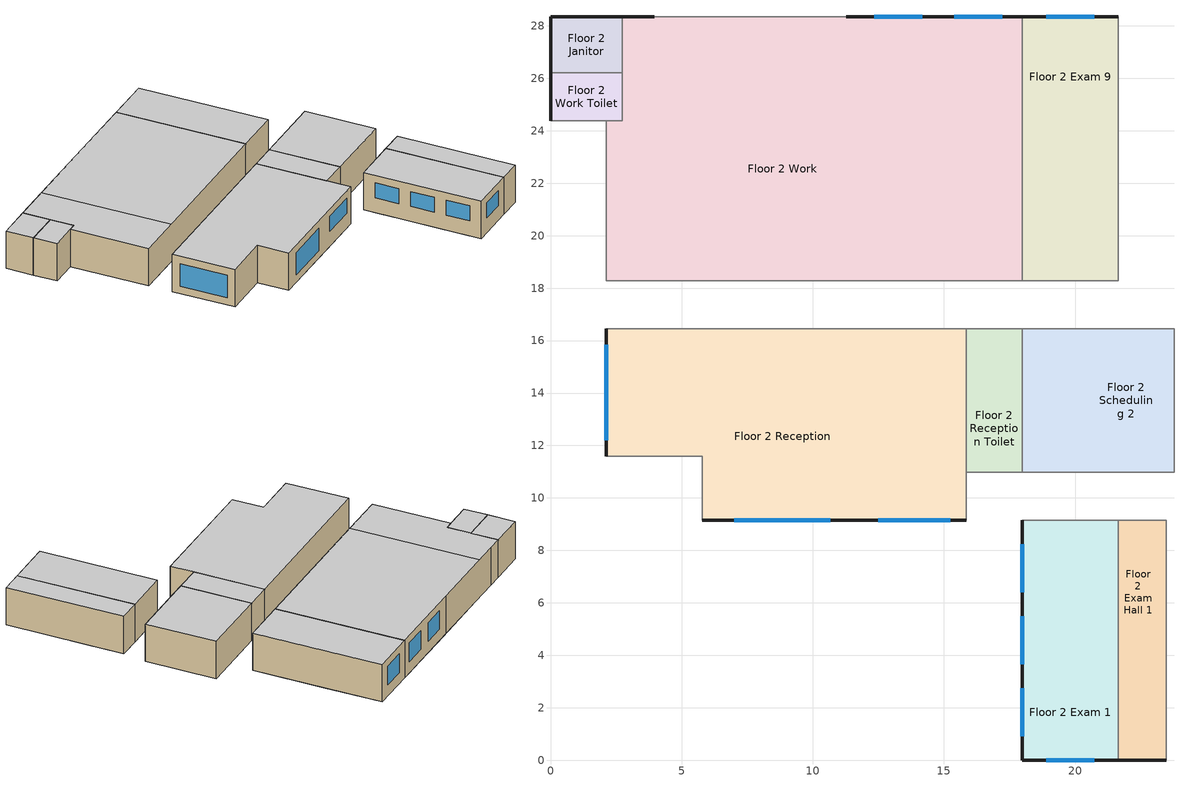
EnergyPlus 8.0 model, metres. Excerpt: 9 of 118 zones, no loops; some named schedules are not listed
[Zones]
Floor 2 Exam 1
 floor to Floor 1 Vestibule (int_slab_floor): 17.98,7.92 20.73,7.92 20.73,5.49 17.98,5.49 z3.05
 floor to Floor 1 Pre-Op Toilet (int_slab_floor): 17.98,5.49 20.73,5.49 20.73,3.66 17.98,3.66 z3.05
 floor to Floor 1 Step Down (int_slab_floor): 17.98,3.66 21.64,3.66 21.64,0 17.98,0 z3.05
 floor to Floor 1 Pre-Op Room 1 (int_slab_floor): 17.98,9.14 20.73,9.14 20.73,7.92 17.98,7.92 z3.05
 floor to Floor 1 Pre-Op Hall (int_slab_floor): 21.64,9.14 21.64,3.66 20.73,3.66 20.73,9.14 z3.05
 wall outside (nonres_ext_wall): 17.98,9.14 17.98,0 21.64,0 z3.05:6.1
 wall to Floor 2 Exam Hall 1 (int_wall): 21.64,0 21.64,9.14 z3.05:6.1
 wall to Floor 2 Reception Hall (int_wall): 21.64,9.14 17.98,9.14 z3.05:6.1
 window (Window_U_0.60_SHGC_0.25): 18.9,0 20.73,0 / 17.98,2.74 17.98,0.91 / 17.98,8.23 17.98,6.4 / 17.98,5.49 17.98,3.66 z4.27:5.49
 ceiling to Floor 3 Undeveloped 1 (int_slab_ceiling): 21.64,0 21.64,9.14 17.98,9.14 17.98,0 z6.1
Floor 2 Exam 9
 floor to Floor 1 Pre-Op Hall (int_slab_floor): 21.64,18.29 20.73,18.29 20.73,23.77 21.64,23.77 z3.05
 floor to Floor 1 Procedure Room (int_slab_floor): 21.64,28.35 21.64,23.77 17.98,23.77 17.98,28.35 z3.05
 floor to Floor 1 Office (int_slab_floor): 17.98,23.77 20.73,23.77 20.73,18.29 17.98,18.29 z3.05
 wall outside (nonres_ext_wall): 21.64,28.35 17.98,28.35 z3.05:6.1
 wall to Floor 2 Work (int_wall): 17.98,28.35 17.98,18.29 z3.05:6.1
 wall to Floor 2 Exam Hall 6 (int_wall): 21.64,18.29 21.64,28.35 z3.05:6.1
 wall to Floor 2 Work Hall (int_wall): 17.98,18.29 21.64,18.29 z3.05:6.1
 window (Window_U_0.60_SHGC_0.25): 20.73,28.35 18.9,28.35 z3.96:5.49
 ceiling to Floor 3 Office (int_slab_ceiling): 17.98,28.35 17.98,18.29 21.64,18.29 21.64,28.35 z6.1
Floor 2 Exam Hall 1
 floor to Floor 1 Pre-Op Hall (int_slab_floor): 23.16,3.66 21.64,3.66 21.64,9.14 23.16,9.14 z3.05
 floor to Floor 1 Pre-Op Room 2 (int_slab_floor): 23.47,9.14 23.47,8.84 23.16,8.84 23.16,9.14 z3.05
 floor to Floor 1 Nurse Station (int_slab_floor): 23.47,8.84 23.47,6.1 23.16,6.1 23.16,8.84 z3.05
 floor to Floor 1 Nurse Hall (int_slab_floor): 23.47,6.1 23.47,3.66 23.16,3.66 23.16,6.1 z3.05
 floor to Floor 1 Step Down (int_slab_floor): 21.64,0 21.64,3.66 23.47,3.66 23.47,0 z3.05
 wall outside (nonres_ext_wall): 21.64,0 23.47,0 z3.05:6.1
 wall to Floor 2 Reception Hall (int_wall): 23.47,9.14 21.64,9.14 z3.05:6.1
 wall to Floor 2 Exam 2 (int_wall): 23.47,0 23.47,9.14 z3.05:6.1
 ceiling to Floor 3 Undeveloped 1 (int_slab_ceiling): 23.47,9.14 21.64,9.14 21.64,0 23.47,0 z6.1
Floor 2 Janitor
 floor to Floor 1 Elevator Pump Room (int_slab_floor): 0,26.21 0,28.35 2.74,28.35 2.74,26.21 z3.05
 wall outside (nonres_ext_wall): 2.74,28.35 0,28.35 0,26.21 z3.05:6.1
 wall to Floor 2 Work (int_wall): 2.74,26.21 2.74,28.35 z3.05:6.1
 wall to Floor 2 Work Toilet (int_wall): 0,26.21 2.74,26.21 z3.05:6.1
 ceiling to Floor 3 Janitor (int_slab_ceiling): 0,28.35 0,26.21 2.74,26.21 2.74,28.35 z6.1
Floor 2 Reception
 floor to Floor 1 Lobby Hall (int_slab_floor): 11.89,15.54 5.79,15.54 5.79,16.46 11.89,16.46 z3.05
 floor to Floor 1 Reception (int_slab_floor): 11.89,16.46 15.85,16.46 15.85,9.14 11.89,9.14 z3.05
 floor to Floor 1 Cafe (int_slab_floor): 5.79,9.14 5.79,15.54 11.89,15.54 11.89,9.14 z3.05
 floor to Floor 1 Lobby (int_slab_floor): 2.13,16.46 5.79,16.46 5.79,11.58 2.13,11.58 z3.05
 wall outside (nonres_ext_wall): 5.79,9.14 15.85,9.14 / 2.13,16.46 2.13,11.58 z3.05:6.1
 wall to Floor 2 Work Hall (int_wall): 15.85,16.46 2.13,16.46 z3.05:6.1
 wall to SW Stair (int_wall): 2.13,11.58 5.79,11.58 5.79,9.14 z3.05:6.1
 wall to Floor 2 Reception Hall (int_wall): 15.85,9.14 15.85,10.97 z3.05:6.1
 wall to Floor 2 Reception Toilet (int_wall): 15.85,10.97 15.85,16.46 z3.05:6.1
 window (Window_U_0.60_SHGC_0.25): 7.01,9.14 10.67,9.14 / 2.13,15.85 2.13,12.19 z3.66:5.49; 12.5,9.14 15.24,9.14 z4.27:5.49
 ceiling to Floor 3 Undeveloped 2 (int_slab_ceiling): 2.13,16.46 2.13,11.58 5.79,11.58 5.79,9.14 15.85,9.14 15.85,16.46 z6.1
Floor 2 Reception Toilet
 floor to Floor 1 Reception Hall (int_slab_floor): 17.98,16.46 17.98,14.33 15.85,14.33 15.85,16.46 z3.05
 floor to Floor 1 Scheduling (int_slab_floor): 15.85,10.97 15.85,14.33 17.98,14.33 17.98,10.97 z3.05
 wall to Floor 2 Scheduling 2 (int_wall): 17.98,10.97 17.98,16.46 z3.05:6.1
 wall to Floor 2 Reception Hall (int_wall): 15.85,10.97 17.98,10.97 z3.05:6.1
 wall to Floor 2 Work Hall (int_wall): 17.98,16.46 15.85,16.46 z3.05:6.1
 ceiling to Floor 3 Undeveloped 2 (int_slab_ceiling): 15.85,16.46 15.85,10.97 17.98,10.97 17.98,16.46 z6.1
Floor 2 Scheduling 2
 floor to Floor 1 Pre-Op Room 2 (int_slab_floor): 23.77,10.97 23.16,10.97 23.16,16.46 23.77,16.46 z3.05
 floor to Floor 1 Pre-Op Room 1 (int_slab_floor): 17.98,10.97 17.98,14.33 20.73,14.33 20.73,10.97 z3.05
 floor to Floor 1 Reception Hall (int_slab_floor): 17.98,16.46 20.73,16.46 20.73,14.33 17.98,14.33 z3.05
 floor to Floor 1 Pre-Op Hall (int_slab_floor): 20.73,16.46 23.16,16.46 23.16,10.97 20.73,10.97 z3.05
 wall to Floor 2 Reception Hall (int_wall): 17.98,10.97 23.77,10.97 z3.05:6.1
 wall to Floor 2 X-Ray (int_wall): 23.77,10.97 23.77,16.46 z3.05:6.1
 wall to Floor 2 Work Hall (int_wall): 23.77,16.46 17.98,16.46 z3.05:6.1
 ceiling to Floor 3 Undeveloped 1 (int_slab_ceiling): 17.98,10.97 23.77,10.97 23.77,16.46 17.98,16.46 z6.1
Floor 2 Work
 floor to Floor 1 Elevator Pump Room (int_slab_floor): 2.74,28.35 3.96,28.35 3.96,26.21 2.74,26.21 z3.05
 floor to Floor 1 MRI Toilet (int_slab_floor): 15.54,25.6 15.54,28.35 17.37,28.35 17.37,25.6 z3.05
 floor to Floor 1 Lobby (int_slab_floor): 3.96,28.35 6.4,28.35 6.4,25.91 5.79,25.91 5.79,18.29 2.13,18.29 2.13,24.38 2.74,24.38 2.74,26.21 3.96,26.21 z3.05
 floor to Floor 1 MRI Control Room (int_slab_floor): 12.8,28.35 12.8,25.91 6.4,25.91 6.4,28.35 z3.05
 floor to Floor 1 MRI Hall (int_slab_floor): 15.54,25.6 17.37,25.6 17.37,23.77 11.89,23.77 11.89,25.91 12.8,25.91 12.8,26.82 15.54,26.82 z3.05
 floor to Floor 1 Lobby Hall (int_slab_floor): 5.79,18.29 5.79,19.2 11.89,19.2 11.89,18.29 z3.05
 floor to Floor 1 Reception (int_slab_floor): 11.89,23.77 14.33,23.77 14.33,18.29 11.89,18.29 z3.05
 floor to Floor 1 MRI Room (int_slab_floor): 11.89,25.91 11.89,19.2 5.79,19.2 5.79,25.91 z3.05
 floor to Floor 1 Procedure Room (int_slab_floor): 17.98,28.35 17.98,23.77 17.37,23.77 17.37,28.35 z3.05
 floor to Floor 1 Office (int_slab_floor): 14.33,23.77 17.98,23.77 17.98,18.29 14.33,18.29 z3.05
 floor to Floor 1 Dressing Room (int_slab_floor): 12.8,28.35 15.54,28.35 15.54,26.82 12.8,26.82 z3.05
 wall outside (nonres_ext_wall): 17.98,28.35 11.28,28.35 / 3.96,28.35 2.74,28.35 z3.05:6.1
 wall to Floor 2 Work Toilet (int_wall): 2.74,26.21 2.74,24.38 2.13,24.38 z3.05:6.1
 wall to NW Elevator (int_wall): 2.13,24.38 2.13,18.29 z3.05:6.1
 wall to Floor 2 Work Hall (int_wall): 2.13,18.29 17.98,18.29 z3.05:6.1
 wall to NW Stair (int_wall): 11.28,28.35 3.96,28.35 z3.05:6.1
 window (Window_U_0.60_SHGC_0.25): 17.22,28.35 15.39,28.35 / 14.17,28.35 12.34,28.35 z3.96:5.49
 ceiling to Floor 3 Elevator Hall (int_slab_ceiling): 2.13,18.29 5.79,18.29 5.79,28.35 2.74,28.35 2.74,24.38 2.13,24.38 z6.1
 ceiling to Floor 3 Office (int_slab_ceiling): 17.98,28.35 5.79,28.35 5.79,18.29 17.98,18.29 z6.1
Floor 2 Work Toilet
 floor to Floor 1 Lobby Toilet (int_slab_floor): 0,24.38 0,26.21 2.74,26.21 2.74,24.38 z3.05
 wall outside (nonres_ext_wall): 0,26.21 0,24.38 z3.05:6.1
 wall to NW Elevator (int_wall): 0,24.38 2.13,24.38 z3.05:6.1
 ceiling to Floor 3 Office Toilet (int_slab_ceiling): 0,24.38 2.74,24.38 2.74,26.21 0,26.21 z6.1
[Building]
OutPatient HealthCare: North Axis {deg}=0; Terrain=City; Loads Convergence Tolerance Value=0.04; Temperature Convergence Tolerance Value {deltaC}=0.2; Solar Distribution=FullInteriorAndExterior; Maximum Number of Warmup Days=25; Minimum Number of Warmup Days=6
[Site:Location]
Site:Location=Houston Bush Intercontinental_TX_USA Design_Conditions; Latitude {N+ S-}=30; Longitude {W- E+}=-95.37; Time Zone Relative to GMT {GMT+/-}=-6; Elevation {m}=29
[SizingPeriod:DesignDay] Day of Month=21; Dry-Bulb Temperature Range Modifier Type=DefaultMultipliers; Humidity Condition Type=Wetbulb; Barometric Pressure {Pa}=100977; Rain {Yes/No}=No; Snow on ground {Yes/No}=No; Daylight Savings Time Indicator=No
Name | Month | Day Type | Maximum Dry-Bulb Temperature {C} | Daily Dry-Bulb Temperature Range {C} | Wetbulb at Maximum Dry-Bulb {C} | Wind Speed {m/s} design conditions vs. traditional 6.71 m/s (15 mph) | Wind Direction {Degrees; N=0, S=180} | Solar Model Indicator | Clearness {0.0 to 1.1} | Wind Speed {m/s} design conditions vs. traditional 3.35 m/s (7mph) | ASHRAE Clear Sky Optical Depth for Beam Irradiance (taub) | ASHRAE Clear Sky Optical Depth for Diffuse Irradiance (taud)
Houston Bush Intercontinental Ann Htg 99.6% Condns DB | 1 | WinterDesignDay | -1.6 | 0 | -1.6 | 2.8 | 0 | ASHRAEClearSky | 0
Houston Bush Intercontinental Ann Clg .4% Condns DB=>MWB | 7 | SummerDesignDay | 36 | 10.1 | 24.8 |  | 170 | ASHRAETau |  | 3.5 | 0.499 | 1.97
[Site:GroundTemperature:BuildingSurface]
20.62, 20.57, 20.68, 20.8, 20.93, 21.87, 22.06, 22.11, 22.1, 21.15, 20.91, 20.69
[Site:WaterMainsTemperature]
Calculation Method=CORRELATION; Annual Average Outdoor Air Temperature {C}=20.05; Maximum Difference In Monthly Average Outdoor Air Temperatures {deltaC}=17.07
[Material]
Name | Roughness | Thickness {m} | Conductivity {W/m-K} | Density {kg/m3} | Specific Heat {J/kg-K} | Thermal Absorptance | Solar Absorptance | Visible Absorptance | Absorptance:Thermal | Absorptance:Solar | Absorptance:Visible
Std Wood 6inch | MediumSmooth | 0.15 | 0.12 | 540 | 1210 | 0.9 | 0.7 | 0.7
F07 25mm stucco | Smooth | 0.0254 | 0.72 | 1856 | 840 | 0.9 | 0.7 | 0.7
G01 13mm gypsum board | Smooth | 0.0127 | 0.16 | 800 | 1090 |  |  |  | 0.9 | 0.7 | 0.5
G01 16mm gypsum board | MediumSmooth | 0.0159 | 0.16 | 800 | 1090
100mm Normalweight concrete floor | MediumRough | 0.1016 | 2.31 | 2322 | 832
[Material:NoMass]
CP02 CARPET PAD: VeryRough, 0.21648, 0.9, 0.7, 0.8
Nonres_Exterior_Wall_Insulation: MediumSmooth, 1.71283, 0.9, 0.7, 0.7
[Construction]
InteriorFurnishings: Std Wood 6inch
int_wall: G01 13mm gypsum board, G01 13mm gypsum board
int_slab_floor: 100mm Normalweight concrete floor, CP02 CARPET PAD
int_slab_ceiling: CP02 CARPET PAD, 100mm Normalweight concrete floor
nonres_ext_wall: F07 25mm stucco, G01 16mm gypsum board, Nonres_Exterior_Wall_Insulation, G01 16mm gypsum board
Window_U_0.60_SHGC_0.25: Glass_2175_LayerAvg, Gap_1_W_0_0025, Glass_2022F_LayerAvg
[WindowMaterial:Glazing] Optical Data Type=SpectralAverage; IR Transmittance=0; Back Emissivity=0.84; Conductivity=1
Name | Layer name : GREY-SGP-E366 - 8.6.CIG | Thickness | Solar Transmittance | Solar Front Reflectance | Solar Back Reflectance | Visible Transmittance | Visible Front Reflectance | Visible Back reflectance | Front Emissivity | Layer name : LoE262-4.CIG
 | Glass_2175_LayerAvg | 0.0086 | 0.167758 | 0.217606 | 0.437978 | 0.416044 | 0.078729 | 0.10654 | 0.84
 |  | 0.0039 | 0.355897 | 0.394095 | 0.265645 | 0.677694 | 0.042734 | 0.05547 | 0.046 | Glass_2022F_LayerAvg
[WindowMaterial:Gas]
gap name - Air=Gap_1_W_0_0025; type=Air; thickness=0.0025
[Zone] Type=1; Multiplier=1; Ceiling Height {m}=-9999; Floor Area {m2}=autocalculate; Part of Total Floor Area=Yes
Name | Volume {m3}
Floor 2 Exam 1 | 101.9406
Floor 2 Exam 9 | 112.1347
Floor 2 Exam Hall 1 | 50.9703
Floor 2 Janitor | 17.8396
Floor 2 Reception | 278.6378
Floor 2 Reception Toilet | 35.6792
Floor 2 Scheduling 2 | 96.8436
Floor 2 Work | 478.5547
Floor 2 Work Toilet | 15.2911
[InternalMass] Construction=InteriorFurnishings
Name | Zone | Surface Area {m2}
Floor 2 Exam 1_InternalMass_1 | Floor 2 Exam 1 | 66.8902
Floor 2 Exam 9_InternalMass_1 | Floor 2 Exam 9 | 73.5792
Floor 2 Exam Hall 1_InternalMass_1 | Floor 2 Exam Hall 1 | 33.4451
Floor 2 Janitor_InternalMass_1 | Floor 2 Janitor | 11.7058
Floor 2 Reception_InternalMass_1 | Floor 2 Reception | 182.8332
Floor 2 Reception Toilet_InternalMass_1 | Floor 2 Reception Toilet | 23.4116
Floor 2 Scheduling 2_InternalMass_1 | Floor 2 Scheduling 2 | 63.5457
Floor 2 Work_InternalMass_1 | Floor 2 Work | 259.3853
Floor 2 Work Toilet_InternalMass_1 | Floor 2 Work Toilet | 10.0335
[People] Number of People Schedule=BLDG_OCC_SCH; Number of People Calculation Method=People/Area; Fraction Radiant=0.3; Sensible Heat Fraction=AUTOCALCULATE; Activity Level Schedule=ACTIVITY_SCH; Enable ASHRAE 55 Comfort Warnings=No; Mean Radiant Temperature Calculation Type=ZoneAveraged; Work Efficiency Schedule=WORK_EFF_SCH; Clothing Insulation Schedule=CLOTHING_SCH; Air Velocity Schedule=AIR_VELO_SCH; Thermal Comfort Model 1 Type=FANGER
Name | Zone or ZoneList | People per Zone Floor Area {person/m2}
Floor 2 Exam 1 People | Floor 2 Exam 1 | 0.215299
Floor 2 Exam 9 People | Floor 2 Exam 9 | 0.215299
Floor 2 Reception People | Floor 2 Reception | 0.322949
Floor 2 Scheduling 2 People | Floor 2 Scheduling 2 | 0.0538248
Floor 2 Work People | Floor 2 Work | 0.0538248
[Lights] Design Level Calculation Method=Watts/Area; Return Air Fraction=0; Fraction Radiant=0.7; Fraction Visible=0.2; Fraction Replaceable=1; Return Air Fraction Calculated from Plenum Temperature=No
Floor 2 Exam 1_Lights: Zone or ZoneList=Floor 2 Exam 1; Schedule=BLDG_LIGHT_EXAM_SCH; Watts per Zone Floor Area {W/m2}{W/m2}=17.8681
Floor 2 Exam 9_Lights: Zone or ZoneList=Floor 2 Exam 9; Schedule=BLDG_LIGHT_EXAM_SCH; Watts per Zone Floor Area {W/m2}{W/m2}=17.8681
Floor 2 Exam Hall 1_Lights: Zone or ZoneList=Floor 2 Exam Hall 1; Schedule=BLDG_LIGHT_CORRIDOR_SCH; Watts per Zone Floor Area {W/m2}{W=8.52502
Floor 2 Janitor_Lights: Zone or ZoneList=Floor 2 Janitor; Schedule=BLDG_LIGHT_STORAGE_SCH; Watts per Zone Floor Area {W/m2}{W/=6.78126
Floor 2 Reception_Lights: Zone or ZoneList=Floor 2 Reception; Schedule=BLDG_LIGHT_SCH; Watts per Zone Floor Area {W/m2}{=9.68752
Floor 2 Reception Toilet_Lights: Zone or ZoneList=Floor 2 Reception Toilet; Schedule=BLDG_LIGHT_TOILET_SCH; Watts per Zone Floor Area {W/m2}{W/m=10.5486
Floor 2 Scheduling 2_Lights: Zone or ZoneList=Floor 2 Scheduling 2; Schedule=BLDG_LIGHT_OFFICE_SCH; Watts per Zone Floor Area {W/m2}{W/m=11.9479
Floor 2 Work_Lights: Zone or ZoneList=Floor 2 Work; Schedule=BLDG_LIGHT_OFFICE_SCH; Watts per Zone Floor Area {W/m2}{W/m=11.9479
Floor 2 Work Toilet_Lights: Zone or ZoneList=Floor 2 Work Toilet; Schedule=BLDG_LIGHT_TOILET_SCH; Watts per Zone Floor Area {W/m2}{W/m=10.5486
[ElectricEquipment] Schedule=BLDG_EQUIP_SCH; Design Level Calculation Method=EquipmentLevel; Fraction Latent=0; Fraction Radiant=0.5; Fraction Lost=0
Name | Zone or ZoneList | Design Level {W}
Floor 2 Exam 1_PlugMisc_Equip | Floor 2 Exam 1 | 395.9899
Floor 2 Exam 9_PlugMisc_Equip | Floor 2 Exam 9 | 435.5889
Floor 2 Exam Hall 1_PlugMisc_Equip | Floor 2 Exam Hall 1 | 72.0742
Floor 2 Janitor_PlugMisc_Equip | Floor 2 Janitor | 6.3211
Floor 2 Reception_PlugMisc_Equip | Floor 2 Reception | 1082.37
Floor 2 Reception Toilet_PlugMisc_Equip | Floor 2 Reception Toilet | 50.4519
Floor 2 Scheduling 2_PlugMisc_Equip | Floor 2 Scheduling 2 | 376.1904
Floor 2 Work_PlugMisc_Equip | Floor 2 Work | 1535.56
Floor 2 Work Toilet_PlugMisc_Equip | Floor 2 Work Toilet | 21.6223
[Exterior:Lights] Control Option=AstronomicalClock
Name | Schedule | Design Level {W}
Exterior_Lights_a | Exterior_lighting_schedule_a | 139.05
Exterior_Lights_b | Exterior_lighting_schedule_b | 8235.95
[Daylighting:Controls]
Floor 2 Reception: Total Daylighting Reference Points=2; X-Coordinate of First Reference Point {m}=3.3528; Y-Coordinate of First Reference Point {m}=-2.4384; Z-Coordinate of First Reference Point {m}=0.762; X-Coordinate of Second Reference Point {m}=8.6868; Y-Coordinate of Second Reference Point {m}=-3.9624; Z-Coordinate of Second Reference Point {m}=0.762; Fraction of Zone Controlled by First Reference Point=0.23; Fraction of Zone Controlled by Second Reference Point=0.54; Illuminance Setpoint at First Reference Point {lux}=300; Illuminance Setpoint at Second Reference Point {lux}=300; Lighting Control Type=2; Glare Calculation Azimuth Angle of View Direction Clockwise from Zone y-Axis {deg}=180; Maximum Allowable Discomfort Glare Index=22; Minimum Input Power Fraction for Continuous Dimming Control=0.3; Minimum Light Output Fraction for Continuous Dimming Control=0.2; Number of Stepped Control Steps=3; Probability Lighting will be Reset When Needed in Manual Stepped Control=1
[ZoneInfiltration:DesignFlowRate] Schedule=INFIL_SCH; Design Flow Rate Calculation Method=Flow/ExteriorWallArea; Flow per Exterior Surface Area {m3/s-m2}=0.00056896; Constant Term Coefficient=0; Temperature Term Coefficient=0; Velocity Term Coefficient=0.224; Velocity Squared Term Coefficient=0
Name | Zone or ZoneList
Floor 2 Exam 1_Infiltration | Floor 2 Exam 1
Floor 2 Exam 9_Infiltration | Floor 2 Exam 9
Floor 2 Janitor_Infiltration | Floor 2 Janitor
Floor 2 Reception_Infiltration | Floor 2 Reception
Floor 2 Work_Infiltration | Floor 2 Work
Floor 2 Work Toilet_Infiltration | Floor 2 Work Toilet
[Schedule:Compact]
ACTIVITY_SCH: Through: 12/31, For: AllDays, Until: 24:00, 120
WORK_EFF_SCH: Through: 12/31, For: AllDays, Until: 24:00, 0
AIR_VELO_SCH: Through: 12/31, For: AllDays, Until: 24:00, 0.2
CLOTHING_SCH: Through: 04/30, For: AllDays, Until: 24:00, 1, Through: 09/30, For: AllDays, Until: 24:00, 0.5, Through: 12/31, For: AllDays, Until: 24:00, 1
BLDG_LIGHT_CORRIDOR_SCH: Through: 12/31, For: Weekdays, Until: 4:00, 0.09519, Until: 6:00, 0.28557, Until: 7:00, 0.57114, Until: 18:00, 0.85671, Until: 20:00, 0.57114, Until: 22:00, 0.28557, Until: 24:00, 0.09519, For: SummerDesignDay, Until: 4:00, 0.1, Until: 6:00, 0.3, Until: 7:00, 0.6, Until: 18:00, 0.9, Until: 20:00, 0.6, Until: 22:00, 0.3, Until: 24:00, 0.1, For: WinterDesignDay, Until: 7:00, 0.1, Until: 9:00, 0.3, Until: 15:00, 0.4, Until: 20:00, 0.3, Until: 24:00, 0.1, For: Saturday, Until: 7:00, 0.09519, Until: 9:00, 0.28557, Until: 15:00, 0.38076, Until: 20:00, 0.28557, Until: 24:00, 0.09519, For: Sunday Holidays AllOtherDays, Until: 8:00, 0.047595, Until: 17:00, 0.09519, Until: 24:00, 0.047595
BLDG_LIGHT_EXAM_SCH: Through: 12/31, For: Weekdays, Until: 4:00, 0.078, Until: 6:00, 0.234, Until: 7:00, 0.468, Until: 18:00, 0.702, Until: 20:00, 0.468, Until: 22:00, 0.234, Until: 24:00, 0.078, For: SummerDesignDay, Until: 4:00, 0.1, Until: 6:00, 0.3, Until: 7:00, 0.6, Until: 18:00, 0.9, Until: 20:00, 0.6, Until: 22:00, 0.3, Until: 24:00, 0.1, For: WinterDesignDay, Until: 7:00, 0.1, Until: 9:00, 0.3, Until: 15:00, 0.4, Until: 20:00, 0.3, Until: 24:00, 0.1, For: Saturday, Until: 7:00, 0.078, Until: 9:00, 0.234, Until: 15:00, 0.312, Until: 20:00, 0.234, Until: 24:00, 0.078, For: Sunday Holidays AllOtherDays, Until: 8:00, 0.039, Until: 17:00, 0.078, Until: 24:00, 0.039
BLDG_LIGHT_SCH: Through: 12/31, For: Weekdays, Until: 4:00, 0.1, Until: 6:00, 0.3, Until: 7:00, 0.6, Until: 18:00, 0.9, Until: 20:00, 0.6, Until: 22:00, 0.3, Until: 24:00, 0.1, For: SummerDesignDay, Until: 4:00, 0.1, Until: 6:00, 0.3, Until: 7:00, 0.6, Until: 18:00, 0.9, Until: 20:00, 0.6, Until: 22:00, 0.3, Until: 24:00, 0.1, For: WinterDesignDay, Until: 7:00, 0.1, Until: 9:00, 0.3, Until: 15:00, 0.4, Until: 20:00, 0.3, Until: 24:00, 0.1, For: Saturday, Until: 7:00, 0.1, Until: 9:00, 0.3, Until: 15:00, 0.4, Until: 20:00, 0.3, Until: 24:00, 0.1, For: Sunday Holidays AllOtherDays, Until: 8:00, 0.05, Until: 17:00, 0.1, Until: 24:00, 0.05
BLDG_LIGHT_STORAGE_SCH: Through: 12/31, For: Weekdays, Until: 4:00, 0.06713, Until: 6:00, 0.20139, Until: 7:00, 0.40278, Until: 18:00, 0.60417, Until: 20:00, 0.40278, Until: 22:00, 0.20139, Until: 24:00, 0.06713, For: SummerDesignDay, Until: 4:00, 0.1, Until: 6:00, 0.3, Until: 7:00, 0.6, Until: 18:00, 0.9, Until: 20:00, 0.6, Until: 22:00, 0.3, Until: 24:00, 0.1, For: WinterDesignDay, Until: 7:00, 0.1, Until: 9:00, 0.3, Until: 15:00, 0.4, Until: 20:00, 0.3, Until: 24:00, 0.1, For: Saturday, Until: 7:00, 0.06713, Until: 9:00, 0.20139, Until: 15:00, 0.26852, Until: 20:00, 0.20139, Until: 24:00, 0.06713, For: Sunday Holidays AllOtherDays, Until: 8:00, 0.033565, Until: 17:00, 0.06713, Until: 24:00, 0.033565
BLDG_OCC_SCH: Through: 12/31, For: Weekdays, Until: 04:00, 0.05, Until: 06:00, 0.2, Until: 07:00, 0.5, Until: 18:00, 0.9, Until: 20:00, 0.5, Until: 22:00, 0.2, Until: 24:00, 0.05, For: SummerDesignDay, Until: 04:00, 0.05, Until: 06:00, 0.2, Until: 07:00, 0.5, Until: 18:00, 0.9, Until: 20:00, 0.5, Until: 22:00, 0.2, Until: 24:00, 0.05, For: WinterDesignDay, Until: 07:00, 0.05, Until: 09:00, 0.2, Until: 15:00, 0.3, Until: 20:00, 0.2, Until: 24:00, 0.05, For: Saturday, Until: 07:00, 0.05, Until: 09:00, 0.2, Until: 15:00, 0.3, Until: 20:00, 0.2, Until: 24:00, 0.05, For: Sunday Holidays AllOtherDays, Until: 08:00, 0, Until: 17:00, 0.05, Until: 24:00, 0
